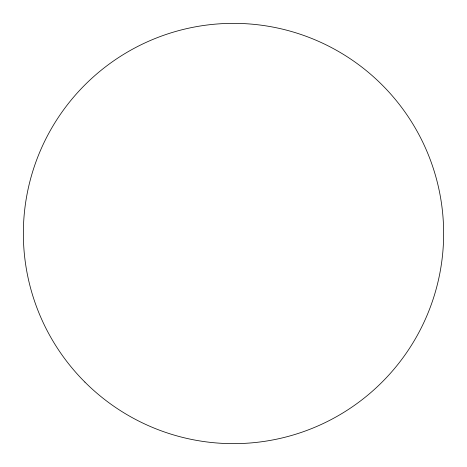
<?xml version="1.0" encoding="UTF-8"?>
<svg xmlns="http://www.w3.org/2000/svg" width="467" height="467" viewBox="0 0 467 467"><rect width="100%" height="100%" fill="white"/><g stroke="black" fill="none" stroke-linecap="round" stroke-linejoin="round"><path stroke-width="0.7" d="M84.901 382.099A210.15 210.15 0 0 0 436.487 287.888A210.15 210.15 0 0 0 179.112 30.513A210.15 210.15 0 0 0 84.901 382.099"/></g></svg>
